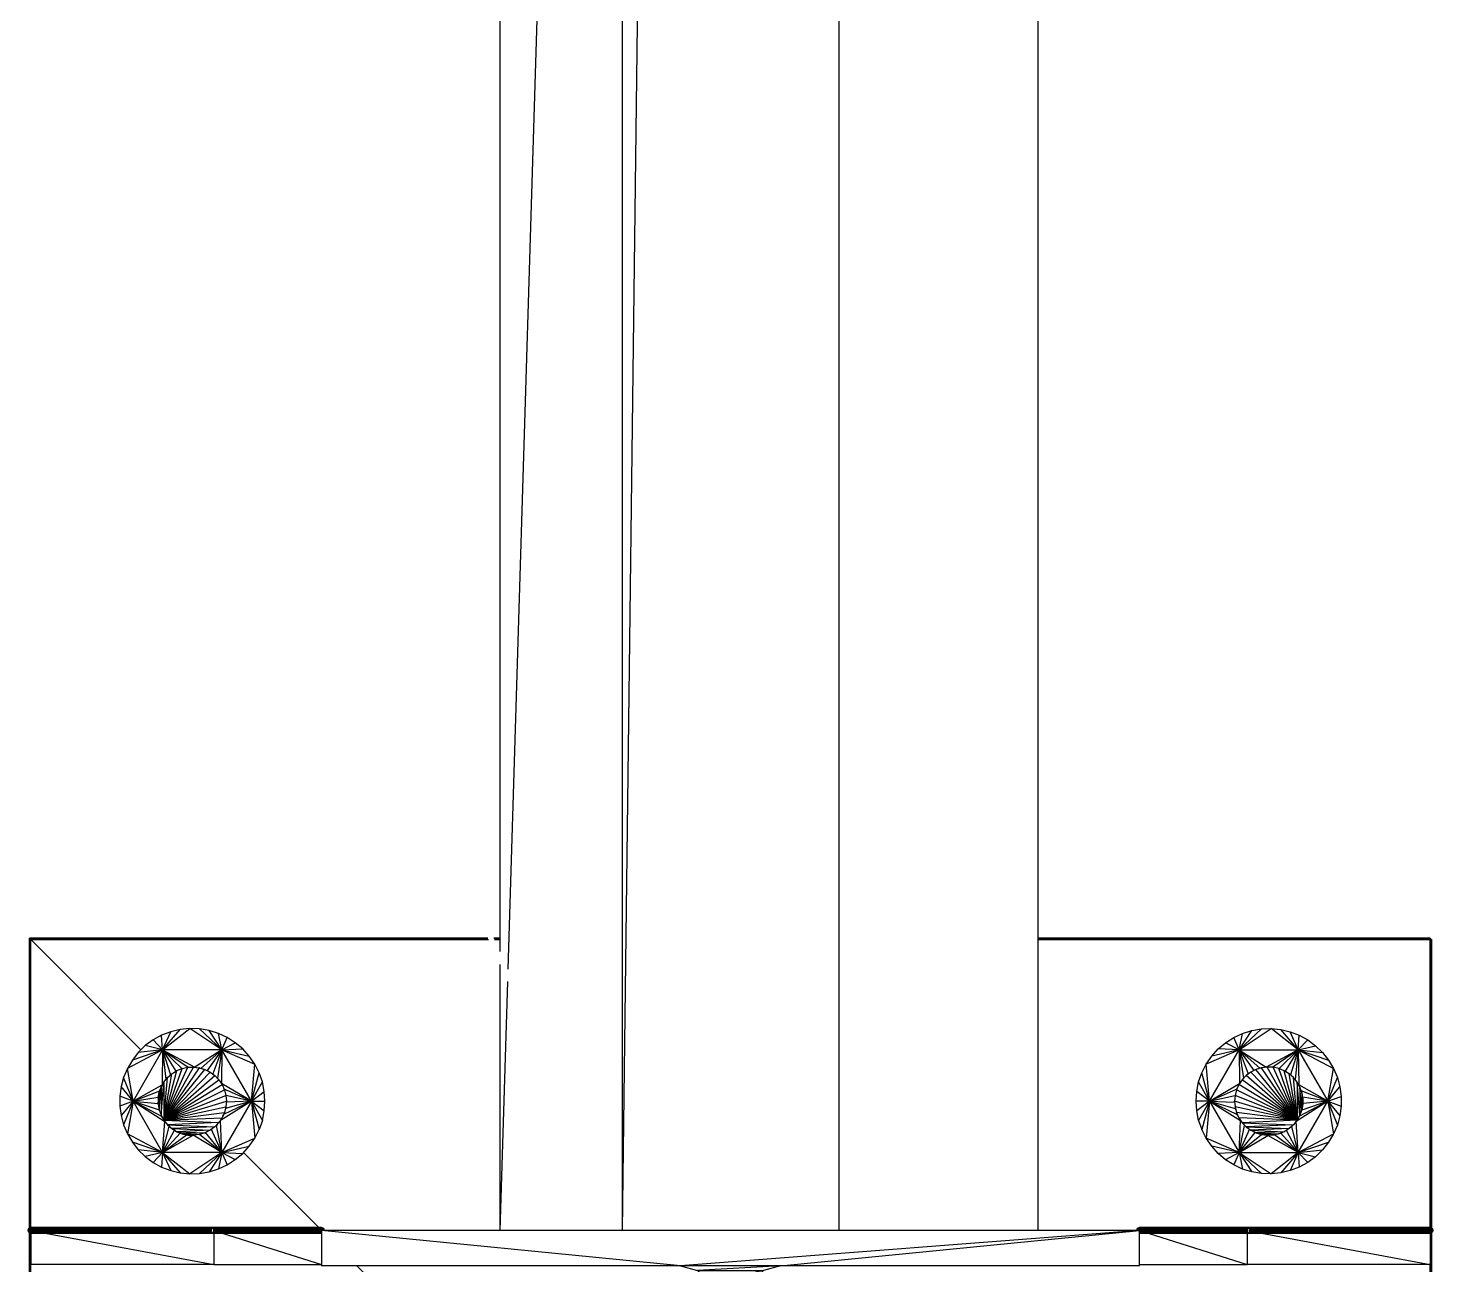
# Model space of a CAD drawing. Header units: millimetres. Extents: x -107267 to 109426, y -98906 to 83910.
# Drawn here: x 55227.5 to 55488.5, y -7515.2 to -7285.4 of the extents above; entities that cross this region are included whole.
import ezdxf

# ---------------------------------------------------------------- set-up
doc = ezdxf.new("R2010")
doc.units = ezdxf.units.MM
doc.layers.add('Top (Plan) View-000-CHÃO', color=254, linetype='Continuous')

# ---------------------------------------------------------------- blocks, each defined once
blk = doc.blocks.new('*U47')
at = {"layer": 'Top (Plan) View-000-CHÃO', "color": 0, "linetype": 'ByBlock', "lineweight": -2}
for p, q in [((154343.33, 156941.2), (154343.33, 153693.2)), ((154383.54, 156941.2), (154343.33, 153693.2)), ((154383.54, 156941.2), (154383.54, 153693.2)), ((154383.54, 153693.2), (154343.33, 153693.2))]:
    blk.add_line(p, q, dxfattribs=at)
blk = doc.blocks.new('*U84')
at = {"layer": 'Top (Plan) View-000-CHÃO', "color": 0, "linetype": 'ByBlock', "lineweight": -2}
for p, q in [((154257.75, 153729.44), (154256.17, 153728.58)), ((154259.44, 153730.09), (154257.75, 153729.44)), ((154257.94, 153726.72), (154257.75, 153729.44)), ((154257.94, 153726.72), (154262.98, 153730.69)), ((154257.94, 153726.72), (154261.19, 153730.51)), ((154257.94, 153726.72), (154259.44, 153730.09)), ((154261.19, 153730.51), (154259.44, 153730.09)), ((154262.98, 153730.69), (154261.19, 153730.51)), ((154264.79, 153730.63), (154262.98, 153730.69)), ((154268.93, 153726.72), (154262.98, 153730.69)), ((154266.56, 153730.33), (154264.79, 153730.63)), ((154268.93, 153726.72), (154264.79, 153730.63)), ((154268.29, 153729.79), (154266.56, 153730.33)), ((154268.93, 153726.72), (154266.56, 153730.33)), ((154269.92, 153729.04), (154268.29, 153729.79)), ((154268.93, 153726.72), (154268.29, 153729.79)), ((154268.93, 153726.72), (154269.92, 153729.04)), ((154271.44, 153728.06), (154269.92, 153729.04)), ((154257.94, 153726.72), (154251.39, 153723.29)), ((154257.94, 153726.72), (154252.31, 153724.84)), ((154257.94, 153726.72), (154252.44, 153717.2)), ((154254.72, 153727.51), (154253.42, 153726.25)), ((154257.94, 153726.72), (154253.42, 153726.25)), ((154256.17, 153728.58), (154254.72, 153727.51)), ((154257.94, 153726.72), (154254.72, 153727.51)), ((154257.94, 153726.72), (154256.17, 153728.58)), ((154257.94, 153726.72), (154257.86, 153720.24)), ((154268.93, 153726.72), (154257.94, 153726.72)), ((154257.94, 153726.72), (154263.89, 153723.53)), ((154257.94, 153726.72), (154262.69, 153723.5)), ((154257.94, 153726.72), (154261.51, 153723.25)), ((154257.94, 153726.72), (154260.4, 153722.77)), ((154257.94, 153726.72), (154259.4, 153722.1)), ((154257.94, 153726.72), (154258.54, 153721.24)), ((154268.93, 153726.72), (154263.89, 153723.53)), ((154268.93, 153726.72), (154265.08, 153723.33)), ((154268.93, 153726.72), (154266.21, 153722.91)), ((154268.93, 153726.72), (154267.24, 153722.28)), ((154268.93, 153726.72), (154268.14, 153721.47)), ((154268.93, 153726.72), (154268.86, 153720.5)), ((154268.93, 153726.72), (154271.44, 153728.06)), ((154268.93, 153726.72), (154272.82, 153726.9)), ((154274.43, 153717.2), (154268.93, 153726.72)), ((154268.93, 153726.72), (154274.03, 153725.56)), ((154268.93, 153726.72), (154275.05, 153724.08)), ((154272.82, 153726.9), (154271.44, 153728.06)), ((154274.03, 153725.56), (154272.82, 153726.9)), ((154252.31, 153724.84), (154251.39, 153723.29)), ((154253.42, 153726.25), (154252.31, 153724.84)), ((154275.05, 153724.08), (154274.03, 153725.56)), ((154274.43, 153717.2), (154275.05, 153724.08)), ((154275.86, 153722.47), (154275.05, 153724.08)), ((154250.68, 153721.62), (154250.21, 153719.89)), ((154251.39, 153723.29), (154250.68, 153721.62)), ((154252.44, 153717.2), (154250.68, 153721.62)), ((154252.44, 153717.2), (154251.39, 153723.29)), ((154258.4, 153721.03), (154258.54, 153721.24)), ((154258.54, 153721.24), (154258.68, 153721.38)), ((154259.19, 153721.89), (154259.4, 153722.1)), ((154259.4, 153722.1), (154259.52, 153722.18)), ((154260.14, 153722.6), (154260.4, 153722.77)), ((154260.4, 153722.77), (154260.48, 153722.81)), ((154261.31, 153723.16), (154261.51, 153723.25)), ((154261.51, 153723.25), (154261.53, 153723.25)), ((154262.67, 153723.5), (154262.69, 153723.5)), ((154262.69, 153723.5), (154262.86, 153723.51)), ((154263.81, 153723.53), (154263.89, 153723.53)), ((154263.89, 153723.53), (154264.19, 153723.48)), ((154264.95, 153723.35), (154265.08, 153723.33)), ((154265.08, 153723.33), (154265.36, 153723.23)), ((154266.03, 153722.97), (154266.21, 153722.91)), ((154266.21, 153722.91), (154266.44, 153722.77)), ((154267.04, 153722.4), (154267.24, 153722.28)), ((154267.24, 153722.28), (154267.4, 153722.13)), ((154267.93, 153721.66), (154268.14, 153721.47)), ((154268.14, 153721.47), (154268.23, 153721.34)), ((154274.43, 153717.2), (154275.86, 153722.47)), ((154276.46, 153720.76), (154275.86, 153722.47)), ((154250.21, 153719.89), (154249.97, 153718.1)), ((154252.44, 153717.2), (154250.21, 153719.89)), ((154252.44, 153717.2), (154257.86, 153720.24)), ((154252.44, 153717.2), (154257.39, 153719.13)), ((154257.36, 153718.99), (154257.39, 153719.13)), ((154257.39, 153719.13), (154257.5, 153719.4)), ((154257.78, 153720.05), (154257.86, 153720.24)), ((154257.86, 153720.24), (154258, 153720.45)), ((154268.68, 153720.74), (154268.86, 153720.5)), ((154268.86, 153720.5), (154268.9, 153720.41)), ((154274.43, 153717.2), (154268.86, 153720.5)), ((154269.27, 153719.64), (154269.39, 153719.41)), ((154269.39, 153719.41), (154269.4, 153719.37)), ((154274.43, 153717.2), (154269.39, 153719.41)), ((154274.43, 153717.2), (154276.46, 153720.76)), ((154274.43, 153717.2), (154276.81, 153719)), ((154276.81, 153719), (154276.46, 153720.76)), ((154276.94, 153717.2), (154276.81, 153719)), ((154249.97, 153718.1), (154249.97, 153716.29)), ((154252.44, 153717.2), (154249.97, 153718.1)), ((154252.44, 153717.2), (154249.97, 153716.29)), ((154249.97, 153716.29), (154250.21, 153714.51)), ((154252.44, 153717.2), (154250.21, 153714.51)), ((154252.44, 153717.2), (154250.68, 153712.77)), ((154252.44, 153717.2), (154251.39, 153711.11)), ((154252.44, 153717.2), (154257.13, 153717.95)), ((154252.44, 153717.2), (154257.1, 153716.75)), ((154252.44, 153717.2), (154257.3, 153715.56)), ((154252.44, 153717.2), (154257.72, 153714.43)), ((154252.44, 153717.2), (154258.35, 153713.39)), ((154257.94, 153707.67), (154252.44, 153717.2)), ((154257.1, 153716.75), (154257.11, 153716.98)), ((154257.11, 153716.71), (154257.1, 153716.75)), ((154257.13, 153717.95), (154257.2, 153718.25)), ((154257.13, 153717.86), (154257.13, 153717.95)), ((154274.43, 153717.2), (154268.69, 153713.63)), ((154274.43, 153717.2), (154268.93, 153707.67)), ((154274.43, 153717.2), (154269.27, 153714.69)), ((154274.43, 153717.2), (154269.64, 153715.84)), ((154269.65, 153715.97), (154269.64, 153715.84)), ((154269.7, 153718.25), (154269.7, 153718.25)), ((154269.7, 153718.25), (154269.7, 153718.19)), ((154274.43, 153717.2), (154269.7, 153718.25)), ((154269.78, 153717.04), (154269.75, 153716.75)), ((154274.43, 153717.2), (154269.78, 153717.04)), ((154269.78, 153717.11), (154269.78, 153717.04)), ((154274.43, 153717.2), (154276.46, 153713.63)), ((154274.43, 153717.2), (154275.86, 153711.93)), ((154274.43, 153717.2), (154275.05, 153710.32)), ((154274.43, 153717.2), (154276.94, 153717.2)), ((154274.43, 153717.2), (154276.81, 153715.4)), ((154276.81, 153715.4), (154276.94, 153717.2)), ((154250.21, 153714.51), (154250.68, 153712.77)), ((154257.3, 153715.56), (154257.3, 153715.57)), ((154257.35, 153715.44), (154257.3, 153715.56)), ((154257.72, 153714.43), (154257.7, 153714.49)), ((154257.88, 153714.17), (154257.72, 153714.43)), ((154257.94, 153707.67), (154258.35, 153713.39)), ((154258.35, 153713.39), (154258.28, 153713.51)), ((154258.55, 153713.17), (154258.35, 153713.39)), ((154268.69, 153713.63), (154268.55, 153713.46)), ((154268.69, 153713.63), (154268.8, 153713.84)), ((154268.93, 153707.67), (154268.69, 153713.63)), ((154269.14, 153714.46), (154269.27, 153714.69)), ((154269.33, 153714.86), (154269.27, 153714.69)), ((154269.64, 153715.84), (154269.55, 153715.56)), ((154276.46, 153713.63), (154275.86, 153711.93)), ((154276.46, 153713.63), (154276.81, 153715.4)), ((154250.68, 153712.77), (154251.39, 153711.11)), ((154251.39, 153711.11), (154252.31, 153709.56)), ((154257.94, 153707.67), (154251.39, 153711.11)), ((154257.94, 153707.67), (154259.16, 153712.5)), ((154257.94, 153707.67), (154260.13, 153711.78)), ((154257.94, 153707.67), (154261.21, 153711.25)), ((154257.94, 153707.67), (154262.38, 153710.94)), ((154257.94, 153707.67), (154263.58, 153710.85)), ((154259.16, 153712.5), (154259.04, 153712.64)), ((154259.37, 153712.34), (154259.16, 153712.5)), ((154260.13, 153711.78), (154259.94, 153711.92)), ((154260.32, 153711.68), (154260.13, 153711.78)), ((154261.21, 153711.25), (154260.96, 153711.37)), ((154261.37, 153711.21), (154261.21, 153711.25)), ((154262.38, 153710.94), (154262.09, 153711.01)), ((154262.49, 153710.93), (154262.38, 153710.94)), ((154263.58, 153710.85), (154263.31, 153710.87)), ((154263.63, 153710.85), (154263.58, 153710.85)), ((154268.93, 153707.67), (154263.58, 153710.85)), ((154264.78, 153710.99), (154264.78, 153710.99)), ((154264.79, 153710.99), (154264.78, 153710.99)), ((154268.93, 153707.67), (154264.78, 153710.99)), ((154265.93, 153711.36), (154265.88, 153711.34)), ((154266.18, 153711.49), (154265.93, 153711.36)), ((154268.93, 153707.67), (154265.93, 153711.36)), ((154266.99, 153711.94), (154266.89, 153711.88)), ((154267.22, 153712.13), (154266.99, 153711.94)), ((154268.93, 153707.67), (154266.99, 153711.94)), ((154267.92, 153712.7), (154267.79, 153712.59)), ((154268.1, 153712.92), (154267.92, 153712.7)), ((154268.93, 153707.67), (154267.92, 153712.7)), ((154275.05, 153710.32), (154275.86, 153711.93)), ((154252.31, 153709.56), (154253.42, 153708.14)), ((154257.94, 153707.67), (154252.31, 153709.56)), ((154253.42, 153708.14), (154254.72, 153706.89)), ((154257.94, 153707.67), (154253.42, 153708.14)), ((154268.93, 153707.67), (154275.05, 153710.32)), ((154268.93, 153707.67), (154274.03, 153708.83)), ((154272.82, 153707.49), (154274.03, 153708.83)), ((154274.03, 153708.83), (154275.05, 153710.32)), ((154257.94, 153707.67), (154254.72, 153706.89)), ((154254.72, 153706.89), (154256.17, 153705.82)), ((154257.94, 153707.67), (154256.17, 153705.82)), ((154256.17, 153705.82), (154257.75, 153704.95)), ((154257.94, 153707.67), (154257.75, 153704.95)), ((154268.93, 153707.67), (154257.94, 153707.67)), ((154257.94, 153707.67), (154262.98, 153703.7)), ((154257.94, 153707.67), (154261.19, 153703.88)), ((154257.94, 153707.67), (154259.44, 153704.3)), ((154268.93, 153707.67), (154262.98, 153703.7)), ((154268.93, 153707.67), (154264.79, 153703.76)), ((154268.93, 153707.67), (154266.56, 153704.06)), ((154268.93, 153707.67), (154268.29, 153704.6)), ((154268.93, 153707.67), (154272.82, 153707.49)), ((154268.93, 153707.67), (154271.44, 153706.33)), ((154268.93, 153707.67), (154269.92, 153705.36)), ((154269.92, 153705.36), (154271.44, 153706.33)), ((154271.44, 153706.33), (154272.82, 153707.49)), ((154257.75, 153704.95), (154259.44, 153704.3)), ((154259.44, 153704.3), (154261.19, 153703.88)), ((154261.19, 153703.88), (154262.98, 153703.7)), ((154262.98, 153703.7), (154264.79, 153703.76)), ((154264.79, 153703.76), (154266.56, 153704.06)), ((154266.56, 153704.06), (154268.29, 153704.6)), ((154268.29, 153704.6), (154269.92, 153705.36))]:
    blk.add_line(p, q, dxfattribs=at)
blk = doc.blocks.new('*U85')
at = {"layer": 'Top (Plan) View-000-CHÃO', "color": 0, "linetype": 'ByBlock', "lineweight": -2}
for p, q in [((154258.17, 153713.64), (154263.7, 153723.54)), ((154258.17, 153713.64), (154262.63, 153723.5)), ((154258.17, 153713.64), (154264.77, 153723.4)), ((154258.17, 153713.64), (154261.58, 153723.27)), ((154258.17, 153713.64), (154265.8, 153723.09)), ((154258.17, 153713.64), (154260.58, 153722.87)), ((154258.17, 153713.64), (154266.76, 153722.6)), ((154258.17, 153713.64), (154259.66, 153722.3)), ((154258.17, 153713.64), (154267.63, 153721.96)), ((154258.17, 153720.75), (154258.85, 153721.59)), ((154258.17, 153713.64), (154258.85, 153721.59)), ((154258.17, 153713.64), (154268.38, 153721.19)), ((154258.85, 153721.59), (154258.83, 153721.57)), ((154258.85, 153721.59), (154259.66, 153722.3)), ((154258.85, 153721.59), (154258.87, 153721.61)), ((154259.66, 153722.3), (154259.64, 153722.28)), ((154259.66, 153722.3), (154260.58, 153722.87)), ((154259.66, 153722.3), (154259.68, 153722.32)), ((154260.58, 153722.87), (154260.55, 153722.85)), ((154260.58, 153722.87), (154261.58, 153723.27)), ((154260.58, 153722.87), (154260.6, 153722.88)), ((154261.53, 153723.25), (154261.52, 153723.25)), ((154261.58, 153723.27), (154261.55, 153723.26)), ((154261.58, 153723.27), (154262.63, 153723.5)), ((154261.58, 153723.27), (154261.6, 153723.28)), ((154262.63, 153723.5), (154262.6, 153723.49)), ((154262.63, 153723.5), (154263.7, 153723.54)), ((154262.63, 153723.5), (154262.66, 153723.5)), ((154262.67, 153723.5), (154262.69, 153723.5)), ((154263.7, 153723.54), (154263.68, 153723.54)), ((154263.7, 153723.54), (154263.73, 153723.54)), ((154263.7, 153723.54), (154264.77, 153723.4)), ((154264.77, 153723.4), (154264.75, 153723.41)), ((154264.77, 153723.4), (154264.8, 153723.4)), ((154264.77, 153723.4), (154265.8, 153723.09)), ((154265.8, 153723.09), (154265.78, 153723.1)), ((154265.8, 153723.09), (154265.83, 153723.08)), ((154265.8, 153723.09), (154266.76, 153722.6)), ((154266.76, 153722.6), (154266.74, 153722.62)), ((154266.79, 153722.59), (154266.76, 153722.6)), ((154266.76, 153722.6), (154267.63, 153721.96)), ((154267.61, 153721.98), (154267.63, 153721.96)), ((154267.65, 153721.94), (154267.63, 153721.96)), ((154267.63, 153721.96), (154268.38, 153721.19)), ((154268.36, 153721.21), (154268.38, 153721.19)), ((154268.39, 153721.16), (154268.38, 153721.19)), ((154268.38, 153721.19), (154268.98, 153720.29)), ((154257.11, 153717.74), (154257.29, 153718.8)), ((154257.29, 153718.8), (154257.11, 153716.66)), ((154257.29, 153718.8), (154257.28, 153718.77)), ((154257.29, 153718.8), (154257.65, 153719.81)), ((154257.29, 153715.6), (154257.65, 153719.81)), ((154257.29, 153718.8), (154257.3, 153718.82)), ((154257.29, 153718.8), (154257.29, 153715.6)), ((154257.65, 153719.81), (154257.64, 153719.79)), ((154257.65, 153719.81), (154258.17, 153720.75)), ((154257.65, 153714.58), (154258.17, 153720.75)), ((154257.65, 153719.81), (154257.66, 153719.84)), ((154257.65, 153719.81), (154257.65, 153714.58)), ((154258.17, 153720.75), (154258.16, 153720.73)), ((154258.17, 153720.75), (154258.19, 153720.78)), ((154258.17, 153720.75), (154258.17, 153713.64)), ((154258.17, 153713.64), (154268.98, 153720.29)), ((154258.17, 153713.64), (154269.42, 153719.31)), ((154268.96, 153720.32), (154268.98, 153720.29)), ((154268.99, 153720.27), (154268.98, 153720.29)), ((154268.98, 153720.29), (154269.42, 153719.31)), ((154269.41, 153719.34), (154269.42, 153719.31)), ((154269.43, 153719.28), (154269.42, 153719.31)), ((154269.42, 153719.31), (154269.69, 153718.27)), ((154257.11, 153717.74), (154257.11, 153717.76)), ((154257.11, 153717.74), (154257.11, 153716.66)), ((154257.11, 153717.74), (154257.11, 153717.71)), ((154257.11, 153716.66), (154257.11, 153716.69)), ((154257.11, 153716.66), (154257.29, 153715.6)), ((154257.11, 153716.66), (154257.11, 153716.63)), ((154258.17, 153713.64), (154269.69, 153718.27)), ((154258.17, 153713.64), (154269.79, 153717.2)), ((154258.17, 153713.64), (154269.69, 153716.12)), ((154269.69, 153716.12), (154269.42, 153715.08)), ((154269.69, 153718.3), (154269.69, 153718.27)), ((154269.7, 153718.23), (154269.69, 153718.27)), ((154269.69, 153718.27), (154269.79, 153717.2)), ((154269.79, 153717.2), (154269.69, 153716.12)), ((154269.7, 153716.15), (154269.69, 153716.12)), ((154269.69, 153716.1), (154269.69, 153716.12)), ((154269.78, 153717.23), (154269.79, 153717.2)), ((154269.78, 153717.17), (154269.79, 153717.2)), ((154257.29, 153715.6), (154257.28, 153715.62)), ((154257.29, 153715.6), (154257.65, 153714.58)), ((154257.29, 153715.6), (154257.3, 153715.57)), ((154257.3, 153715.57), (154257.31, 153715.54)), ((154257.65, 153714.58), (154257.64, 153714.61)), ((154257.65, 153714.58), (154258.17, 153713.64)), ((154257.65, 153714.58), (154257.66, 153714.56)), ((154258.17, 153713.64), (154258.16, 153713.66)), ((154258.17, 153713.64), (154269.42, 153715.08)), ((154258.17, 153713.64), (154268.98, 153714.1)), ((154258.17, 153713.64), (154258.85, 153712.8)), ((154258.17, 153713.64), (154258.19, 153713.62)), ((154258.17, 153713.64), (154268.38, 153713.21)), ((154268.98, 153714.1), (154268.38, 153713.21)), ((154268.96, 153714.08), (154268.98, 153714.1)), ((154269.42, 153715.08), (154268.98, 153714.1)), ((154268.99, 153714.13), (154268.98, 153714.1)), ((154269.41, 153715.05), (154269.42, 153715.08)), ((154269.43, 153715.11), (154269.42, 153715.08)), ((154258.85, 153712.8), (154258.83, 153712.82)), ((154268.38, 153713.21), (154258.85, 153712.8)), ((154258.85, 153712.8), (154259.66, 153712.09)), ((154258.85, 153712.8), (154258.87, 153712.78)), ((154258.85, 153712.8), (154267.63, 153712.43)), ((154259.66, 153712.09), (154259.64, 153712.11)), ((154267.63, 153712.43), (154259.66, 153712.09)), ((154259.66, 153712.09), (154260.58, 153711.53)), ((154259.66, 153712.09), (154259.68, 153712.08)), ((154259.66, 153712.09), (154266.76, 153711.79)), ((154260.58, 153711.53), (154260.55, 153711.54)), ((154266.76, 153711.79), (154260.58, 153711.53)), ((154260.58, 153711.53), (154261.58, 153711.12)), ((154260.58, 153711.53), (154260.6, 153711.51)), ((154260.58, 153711.53), (154265.8, 153711.3)), ((154261.58, 153711.12), (154261.55, 153711.13)), ((154265.8, 153711.3), (154261.58, 153711.12)), ((154261.58, 153711.12), (154262.63, 153710.9)), ((154261.58, 153711.12), (154261.6, 153711.12)), ((154261.58, 153711.12), (154264.77, 153710.99)), ((154262.63, 153710.9), (154262.6, 153710.9)), ((154264.77, 153710.99), (154262.63, 153710.9)), ((154262.63, 153710.9), (154263.7, 153710.85)), ((154262.63, 153710.9), (154262.66, 153710.9)), ((154263.7, 153710.85), (154263.68, 153710.85)), ((154264.77, 153710.99), (154263.7, 153710.85)), ((154263.7, 153710.85), (154263.73, 153710.85)), ((154264.77, 153710.99), (154264.75, 153710.98)), ((154265.8, 153711.3), (154264.77, 153710.99)), ((154264.77, 153710.99), (154264.8, 153711)), ((154265.8, 153711.3), (154265.78, 153711.29)), ((154266.76, 153711.79), (154265.8, 153711.3)), ((154265.8, 153711.3), (154265.83, 153711.32)), ((154266.76, 153711.79), (154266.74, 153711.78)), ((154267.63, 153712.43), (154266.76, 153711.79)), ((154266.76, 153711.79), (154266.79, 153711.81)), ((154267.63, 153712.43), (154267.61, 153712.41)), ((154268.38, 153713.21), (154267.63, 153712.43)), ((154267.63, 153712.43), (154267.65, 153712.45)), ((154268.38, 153713.21), (154268.36, 153713.19)), ((154268.39, 153713.23), (154268.38, 153713.21))]:
    blk.add_line(p, q, dxfattribs=at)
blk = doc.blocks.new('*U90')
at = {"layer": 'Top (Plan) View-000-CHÃO', "color": 0, "linetype": 'ByBlock', "lineweight": -2}
for p, q in [((154455.43, 153728.06), (154456.95, 153729.03)), ((154456.95, 153729.03), (154458.58, 153729.79)), ((154457.94, 153726.72), (154456.95, 153729.03)), ((154457.94, 153726.72), (154463.89, 153730.68)), ((154457.94, 153726.72), (154462.08, 153730.62)), ((154457.94, 153726.72), (154460.31, 153730.32)), ((154457.94, 153726.72), (154458.58, 153729.79)), ((154458.58, 153729.79), (154460.31, 153730.32)), ((154460.31, 153730.32), (154462.08, 153730.62)), ((154462.08, 153730.62), (154463.89, 153730.68)), ((154463.89, 153730.68), (154465.68, 153730.5)), ((154468.93, 153726.72), (154463.89, 153730.68)), ((154465.68, 153730.5), (154467.44, 153730.09)), ((154468.93, 153726.72), (154465.68, 153730.5)), ((154467.44, 153730.09), (154469.12, 153729.44)), ((154468.93, 153726.72), (154467.44, 153730.09)), ((154468.93, 153726.72), (154469.12, 153729.44)), ((154469.12, 153729.44), (154470.7, 153728.57)), ((154457.94, 153726.72), (154451.82, 153724.07)), ((154452.44, 153717.19), (154457.94, 153726.72)), ((154452.84, 153725.56), (154454.05, 153726.9)), ((154457.94, 153726.72), (154452.84, 153725.56)), ((154454.05, 153726.9), (154455.43, 153728.06)), ((154457.94, 153726.72), (154454.05, 153726.9)), ((154457.94, 153726.72), (154455.43, 153728.06)), ((154457.94, 153726.72), (154458.01, 153720.49)), ((154457.94, 153726.72), (154458.73, 153721.46)), ((154457.94, 153726.72), (154459.63, 153722.27)), ((154457.94, 153726.72), (154460.66, 153722.9)), ((154457.94, 153726.72), (154461.79, 153723.32)), ((154457.94, 153726.72), (154462.98, 153723.52)), ((154457.94, 153726.72), (154468.93, 153726.72)), ((154457.94, 153726.72), (154457.94, 153726.72)), ((154458.35, 153726.72), (154458.35, 153726.72)), ((154459.51, 153726.72), (154459.51, 153726.72)), ((154460.11, 153726.72), (154460.11, 153726.72)), ((154461.07, 153726.72), (154461.07, 153726.72)), ((154462.58, 153726.72), (154462.58, 153726.72)), ((154468.93, 153726.72), (154462.98, 153723.52)), ((154463.38, 153726.72), (154463.38, 153726.72)), ((154468.93, 153726.72), (154464.19, 153723.5)), ((154464.87, 153726.72), (154464.87, 153726.72)), ((154468.93, 153726.72), (154465.37, 153723.24)), ((154466.42, 153726.72), (154466.42, 153726.72)), ((154468.93, 153726.72), (154466.48, 153722.77)), ((154467.47, 153726.72), (154467.47, 153726.72)), ((154468.93, 153726.72), (154467.48, 153722.09)), ((154468.04, 153726.72), (154468.04, 153726.72)), ((154468.93, 153726.72), (154468.33, 153721.24)), ((154468.93, 153726.72), (154470.7, 153728.57)), ((154468.93, 153726.72), (154472.15, 153727.5)), ((154468.93, 153726.72), (154469.01, 153720.24)), ((154468.93, 153726.72), (154474.43, 153717.19)), ((154468.93, 153726.72), (154475.48, 153723.28)), ((154468.93, 153726.72), (154474.57, 153724.83)), ((154468.93, 153726.72), (154473.45, 153726.25)), ((154470.7, 153728.57), (154472.15, 153727.5)), ((154472.15, 153727.5), (154473.45, 153726.25)), ((154451.01, 153722.46), (154451.82, 153724.07)), ((154451.82, 153724.07), (154452.84, 153725.56)), ((154452.44, 153717.19), (154451.82, 153724.07)), ((154473.45, 153726.25), (154474.57, 153724.83)), ((154474.57, 153724.83), (154475.48, 153723.28)), ((154450.42, 153720.76), (154451.01, 153722.46)), ((154452.44, 153717.19), (154451.01, 153722.46)), ((154458.73, 153721.46), (154458.64, 153721.33)), ((154458.94, 153721.65), (154458.73, 153721.46)), ((154459.63, 153722.27), (154459.47, 153722.13)), ((154459.83, 153722.4), (154459.63, 153722.27)), ((154460.66, 153722.9), (154460.44, 153722.77)), ((154460.84, 153722.97), (154460.66, 153722.9)), ((154461.79, 153723.32), (154461.51, 153723.22)), ((154461.92, 153723.35), (154461.79, 153723.32)), ((154462.98, 153723.52), (154462.68, 153723.47)), ((154463.06, 153723.52), (154462.98, 153723.52)), ((154464.19, 153723.5), (154464.01, 153723.5)), ((154464.2, 153723.49), (154464.19, 153723.5)), ((154465.37, 153723.24), (154465.34, 153723.25)), ((154465.56, 153723.16), (154465.37, 153723.24)), ((154466.48, 153722.77), (154466.4, 153722.8)), ((154466.73, 153722.6), (154466.48, 153722.77)), ((154467.48, 153722.09), (154467.36, 153722.17)), ((154467.68, 153721.88), (154467.48, 153722.09)), ((154468.33, 153721.24), (154468.19, 153721.38)), ((154468.47, 153721.03), (154468.33, 153721.24)), ((154474.43, 153717.19), (154475.48, 153723.28)), ((154474.43, 153717.19), (154476.19, 153721.62)), ((154475.48, 153723.28), (154476.19, 153721.62)), ((154476.19, 153721.62), (154476.66, 153719.88)), ((154449.94, 153717.19), (154450.06, 153718.99)), ((154450.06, 153718.99), (154450.42, 153720.76)), ((154452.44, 153717.19), (154450.06, 153718.99)), ((154452.44, 153717.19), (154450.42, 153720.76)), ((154452.44, 153717.19), (154458.01, 153720.49)), ((154452.44, 153717.19), (154457.48, 153719.41)), ((154457.48, 153719.41), (154457.47, 153719.37)), ((154457.6, 153719.64), (154457.48, 153719.41)), ((154458.01, 153720.49), (154457.97, 153720.4)), ((154458.19, 153720.74), (154458.01, 153720.49)), ((154469.01, 153720.24), (154468.87, 153720.44)), ((154469.09, 153720.05), (154469.01, 153720.24)), ((154474.43, 153717.19), (154469.01, 153720.24)), ((154469.48, 153719.13), (154469.37, 153719.39)), ((154469.52, 153718.98), (154469.48, 153719.13)), ((154474.43, 153717.19), (154469.48, 153719.13)), ((154474.43, 153717.19), (154476.66, 153719.88)), ((154476.66, 153719.88), (154476.91, 153718.09)), ((154450.06, 153715.39), (154449.94, 153717.19)), ((154452.44, 153717.19), (154449.94, 153717.19)), ((154452.44, 153717.19), (154450.06, 153715.39)), ((154452.44, 153717.19), (154450.42, 153713.62)), ((154452.44, 153717.19), (154451.01, 153711.92)), ((154452.44, 153717.19), (154451.82, 153710.31)), ((154452.44, 153717.19), (154457.17, 153718.24)), ((154452.44, 153717.19), (154457.6, 153714.69)), ((154452.44, 153717.19), (154458.18, 153713.63)), ((154452.44, 153717.19), (154457.23, 153715.84)), ((154452.44, 153717.19), (154457.09, 153717.04)), ((154452.44, 153717.19), (154457.94, 153707.67)), ((154452.44, 153717.19), (154452.44, 153717.19)), ((154457.09, 153717.1), (154457.09, 153717.04)), ((154457.09, 153717.04), (154457.12, 153716.75)), ((154457.17, 153718.25), (154457.17, 153718.24)), ((154457.17, 153718.24), (154457.17, 153718.19)), ((154457.22, 153715.96), (154457.23, 153715.84)), ((154474.43, 153717.19), (154468.52, 153713.39)), ((154468.93, 153707.67), (154474.43, 153717.19)), ((154474.43, 153717.19), (154469.15, 153714.42)), ((154474.43, 153717.19), (154469.57, 153715.55)), ((154469.74, 153717.95), (154469.68, 153718.25)), ((154469.74, 153717.85), (154469.74, 153717.95)), ((154474.43, 153717.19), (154469.74, 153717.95)), ((154469.77, 153716.74), (154469.76, 153716.98)), ((154469.76, 153716.71), (154469.77, 153716.74)), ((154474.43, 153717.19), (154469.77, 153716.74)), ((154474.43, 153717.19), (154476.91, 153718.09)), ((154474.43, 153717.19), (154475.48, 153711.1)), ((154474.43, 153717.19), (154476.19, 153712.76)), ((154474.43, 153717.19), (154476.66, 153714.5)), ((154474.43, 153717.19), (154476.91, 153716.29)), ((154476.91, 153716.29), (154476.66, 153714.5)), ((154476.91, 153718.09), (154476.91, 153716.29)), ((154450.42, 153713.62), (154450.06, 153715.39)), ((154450.42, 153713.62), (154451.01, 153711.92)), ((154457.23, 153715.84), (154457.32, 153715.55)), ((154457.54, 153714.86), (154457.6, 153714.69)), ((154457.73, 153714.45), (154457.6, 153714.69)), ((154457.94, 153707.67), (154458.18, 153713.63)), ((154458.18, 153713.63), (154458.07, 153713.83)), ((154458.18, 153713.63), (154458.32, 153713.46)), ((154468.32, 153713.17), (154468.52, 153713.39)), ((154468.52, 153713.39), (154468.59, 153713.5)), ((154468.93, 153707.67), (154468.52, 153713.39)), ((154468.99, 153714.17), (154469.15, 153714.42)), ((154469.15, 153714.42), (154469.17, 153714.49)), ((154469.53, 153715.43), (154469.57, 153715.55)), ((154469.57, 153715.55), (154469.57, 153715.56)), ((154476.66, 153714.5), (154476.19, 153712.76)), ((154451.82, 153710.31), (154451.01, 153711.92)), ((154457.94, 153707.67), (154458.95, 153712.7)), ((154457.94, 153707.67), (154459.88, 153711.93)), ((154457.94, 153707.67), (154460.94, 153711.35)), ((154457.94, 153707.67), (154462.09, 153710.99)), ((154457.94, 153707.67), (154463.29, 153710.84)), ((154458.77, 153712.91), (154458.95, 153712.7)), ((154458.95, 153712.7), (154459.08, 153712.59)), ((154458.95, 153712.7), (154458.95, 153712.7)), ((154459.65, 153712.12), (154459.88, 153711.93)), ((154459.88, 153711.93), (154459.98, 153711.87)), ((154459.88, 153711.93), (154459.98, 153711.88)), ((154459.97, 153711.88), (154459.88, 153711.93)), ((154460.69, 153711.49), (154460.94, 153711.35)), ((154460.72, 153711.47), (154460.94, 153711.35)), ((154460.94, 153711.35), (154460.73, 153711.47)), ((154460.94, 153711.35), (154460.99, 153711.34)), ((154460.94, 153711.35), (154460.99, 153711.34)), ((154460.99, 153711.34), (154460.94, 153711.35)), ((154460.94, 153711.35), (154460.94, 153711.35)), ((154462.08, 153710.99), (154462.09, 153710.99)), ((154462.08, 153710.99), (154462.09, 153710.99)), ((154462.09, 153710.99), (154462.08, 153710.99)), ((154462.09, 153710.99), (154462.09, 153710.99)), ((154462.09, 153710.99), (154462.09, 153710.99)), ((154462.09, 153710.99), (154462.09, 153710.99)), ((154462.09, 153710.99), (154462.09, 153710.99)), ((154463.24, 153710.85), (154463.29, 153710.84)), ((154463.25, 153710.85), (154463.29, 153710.84)), ((154463.29, 153710.84), (154463.25, 153710.85)), ((154463.29, 153710.84), (154463.56, 153710.86)), ((154463.29, 153710.84), (154463.55, 153710.86)), ((154463.51, 153710.86), (154463.29, 153710.84)), ((154463.29, 153710.84), (154463.29, 153710.84)), ((154468.93, 153707.67), (154463.29, 153710.84)), ((154464.38, 153710.92), (154464.49, 153710.93)), ((154464.39, 153710.92), (154464.49, 153710.93)), ((154464.49, 153710.93), (154464.39, 153710.92)), ((154464.49, 153710.93), (154464.79, 153711.01)), ((154464.49, 153710.93), (154464.78, 153711.01)), ((154464.76, 153711), (154464.49, 153710.93)), ((154464.49, 153710.93), (154464.49, 153710.93)), ((154468.93, 153707.67), (154464.49, 153710.93)), ((154465.5, 153711.2), (154465.66, 153711.24)), ((154465.51, 153711.2), (154465.66, 153711.24)), ((154465.66, 153711.24), (154465.51, 153711.2)), ((154465.66, 153711.24), (154465.91, 153711.37)), ((154465.9, 153711.36), (154465.66, 153711.24)), ((154465.89, 153711.36), (154465.66, 153711.24)), ((154465.66, 153711.24), (154465.66, 153711.24)), ((154468.93, 153707.67), (154465.66, 153711.24)), ((154466.74, 153711.77), (154466.55, 153711.68)), ((154466.55, 153711.68), (154466.74, 153711.77)), ((154466.74, 153711.77), (154466.56, 153711.68)), ((154466.74, 153711.77), (154466.93, 153711.91)), ((154468.93, 153707.67), (154466.74, 153711.77)), ((154467.5, 153712.34), (154467.71, 153712.49)), ((154467.71, 153712.49), (154467.83, 153712.63)), ((154468.93, 153707.67), (154467.71, 153712.49)), ((154468.93, 153707.67), (154475.48, 153711.1)), ((154475.48, 153711.1), (154474.57, 153709.55)), ((154476.19, 153712.76), (154475.48, 153711.1)), ((154452.84, 153708.82), (154451.82, 153710.31)), ((154457.94, 153707.67), (154451.82, 153710.31)), ((154454.05, 153707.49), (154452.84, 153708.82)), ((154457.94, 153707.67), (154452.84, 153708.82)), ((154468.93, 153707.67), (154474.57, 153709.55)), ((154468.93, 153707.67), (154473.45, 153708.14)), ((154473.45, 153708.14), (154472.15, 153706.88)), ((154474.57, 153709.55), (154473.45, 153708.14)), ((154457.94, 153707.67), (154454.05, 153707.49)), ((154455.43, 153706.32), (154454.05, 153707.49)), ((154457.94, 153707.67), (154455.43, 153706.32)), ((154456.95, 153705.35), (154455.43, 153706.32)), ((154457.94, 153707.67), (154456.95, 153705.35)), ((154457.94, 153707.67), (154468.93, 153707.67)), ((154457.94, 153707.67), (154458.58, 153704.59)), ((154457.94, 153707.67), (154460.31, 153704.06)), ((154457.94, 153707.67), (154462.08, 153703.76)), ((154457.94, 153707.67), (154463.89, 153703.7)), ((154468.93, 153707.67), (154463.89, 153703.7)), ((154468.93, 153707.67), (154465.68, 153703.88)), ((154468.93, 153707.67), (154467.44, 153704.3)), ((154468.93, 153707.67), (154469.12, 153704.95)), ((154468.93, 153707.67), (154470.7, 153705.81)), ((154468.93, 153707.67), (154472.15, 153706.88)), ((154470.7, 153705.81), (154469.12, 153704.95)), ((154472.15, 153706.88), (154470.7, 153705.81)), ((154458.58, 153704.59), (154456.95, 153705.35)), ((154460.31, 153704.06), (154458.58, 153704.59)), ((154462.08, 153703.76), (154460.31, 153704.06)), ((154463.89, 153703.7), (154462.08, 153703.76)), ((154465.68, 153703.88), (154463.89, 153703.7)), ((154467.44, 153704.3), (154465.68, 153703.88)), ((154469.12, 153704.95), (154467.44, 153704.3))]:
    blk.add_line(p, q, dxfattribs=at)
blk = doc.blocks.new('*U91')
at = {"layer": 'Top (Plan) View-000-CHÃO', "color": 0, "linetype": 'ByBlock', "lineweight": -2}
for p, q in [((154458.49, 153721.18), (154457.89, 153720.29)), ((154458.48, 153721.16), (154458.49, 153721.18)), ((154459.24, 153721.96), (154458.49, 153721.18)), ((154458.51, 153721.2), (154458.49, 153721.18)), ((154468.7, 153713.64), (154458.49, 153721.18)), ((154459.22, 153721.94), (154459.24, 153721.96)), ((154460.11, 153722.6), (154459.24, 153721.96)), ((154459.26, 153721.98), (154459.24, 153721.96)), ((154468.7, 153713.64), (154459.24, 153721.96)), ((154460.08, 153722.58), (154460.11, 153722.6)), ((154461.07, 153723.08), (154460.11, 153722.6)), ((154460.11, 153722.6), (154460.13, 153722.61)), ((154468.7, 153713.64), (154460.11, 153722.6)), ((154461.07, 153723.08), (154461.04, 153723.07)), ((154462.1, 153723.4), (154461.07, 153723.08)), ((154461.07, 153723.08), (154461.09, 153723.09)), ((154468.7, 153713.64), (154461.07, 153723.08)), ((154462.1, 153723.4), (154462.07, 153723.39)), ((154463.17, 153723.54), (154462.1, 153723.4)), ((154462.1, 153723.4), (154462.13, 153723.4)), ((154468.7, 153713.64), (154462.1, 153723.4)), ((154463.17, 153723.54), (154463.14, 153723.53)), ((154464.24, 153723.49), (154463.17, 153723.54)), ((154463.17, 153723.54), (154463.19, 153723.54)), ((154468.7, 153713.64), (154463.17, 153723.54)), ((154464.2, 153723.49), (154464.18, 153723.49)), ((154464.24, 153723.49), (154464.21, 153723.49)), ((154465.29, 153723.26), (154464.24, 153723.49)), ((154464.24, 153723.49), (154464.27, 153723.48)), ((154468.7, 153713.64), (154464.24, 153723.49)), ((154465.29, 153723.26), (154465.27, 153723.27)), ((154466.29, 153722.86), (154465.29, 153723.26)), ((154465.29, 153723.26), (154465.32, 153723.25)), ((154468.7, 153713.64), (154465.29, 153723.26)), ((154465.34, 153723.25), (154465.35, 153723.24)), ((154466.29, 153722.86), (154466.27, 153722.87)), ((154467.21, 153722.3), (154466.29, 153722.86)), ((154466.29, 153722.86), (154466.32, 153722.85)), ((154468.7, 153713.64), (154466.29, 153722.86)), ((154467.21, 153722.3), (154467.19, 153722.31)), ((154468.02, 153721.59), (154467.21, 153722.3)), ((154467.21, 153722.3), (154467.23, 153722.28)), ((154468.7, 153713.64), (154467.21, 153722.3)), ((154468.02, 153721.59), (154468, 153721.6)), ((154468.7, 153720.75), (154468.02, 153721.59)), ((154468.02, 153721.59), (154468.04, 153721.56)), ((154468.7, 153713.64), (154468.02, 153721.59)), ((154457.45, 153719.31), (154457.18, 153718.26)), ((154457.44, 153719.28), (154457.45, 153719.31)), ((154457.89, 153720.29), (154457.45, 153719.31)), ((154457.46, 153719.33), (154457.45, 153719.31)), ((154468.7, 153713.64), (154457.45, 153719.31)), ((154457.88, 153720.26), (154457.89, 153720.29)), ((154457.91, 153720.31), (154457.89, 153720.29)), ((154468.7, 153713.64), (154457.89, 153720.29)), ((154468.7, 153720.75), (154468.68, 153720.77)), ((154469.22, 153719.81), (154468.7, 153720.75)), ((154468.7, 153720.75), (154468.71, 153720.72)), ((154468.7, 153720.75), (154468.7, 153713.64)), ((154469.22, 153714.58), (154468.7, 153720.75)), ((154469.22, 153719.81), (154469.21, 153719.83)), ((154469.58, 153718.79), (154469.22, 153719.81)), ((154469.22, 153719.81), (154469.23, 153719.78)), ((154469.22, 153719.81), (154469.22, 153714.58)), ((154469.58, 153715.59), (154469.22, 153719.81)), ((154469.58, 153718.79), (154469.57, 153718.82)), ((154469.76, 153717.73), (154469.58, 153718.79)), ((154469.58, 153718.79), (154469.59, 153718.76)), ((154469.58, 153718.79), (154469.58, 153715.59)), ((154469.58, 153718.79), (154469.76, 153716.65)), ((154457.18, 153718.26), (154457.09, 153717.19)), ((154457.09, 153717.22), (154457.09, 153717.19)), ((154457.09, 153717.16), (154457.09, 153717.19)), ((154457.09, 153717.19), (154457.18, 153716.12)), ((154468.7, 153713.64), (154457.09, 153717.19)), ((154457.17, 153718.22), (154457.18, 153718.26)), ((154457.17, 153716.15), (154457.18, 153716.12)), ((154457.18, 153718.29), (154457.18, 153718.26)), ((154468.7, 153713.64), (154457.18, 153718.26)), ((154457.18, 153716.09), (154457.18, 153716.12)), ((154457.18, 153716.12), (154457.45, 153715.08)), ((154468.7, 153713.64), (154457.18, 153716.12)), ((154469.76, 153716.65), (154469.58, 153715.59)), ((154469.76, 153717.73), (154469.76, 153717.76)), ((154469.76, 153717.73), (154469.76, 153716.65)), ((154469.76, 153717.73), (154469.76, 153717.7)), ((154469.76, 153716.65), (154469.76, 153716.68)), ((154469.76, 153716.65), (154469.76, 153716.62)), ((154457.44, 153715.1), (154457.45, 153715.08)), ((154457.46, 153715.05), (154457.45, 153715.08)), ((154457.45, 153715.08), (154457.89, 153714.09)), ((154468.7, 153713.64), (154457.45, 153715.08)), ((154457.88, 153714.12), (154457.89, 153714.09)), ((154457.91, 153714.07), (154457.89, 153714.09)), ((154457.89, 153714.09), (154458.49, 153713.2)), ((154468.7, 153713.64), (154457.89, 153714.09)), ((154468.7, 153713.64), (154458.49, 153713.2)), ((154468.7, 153713.64), (154468.02, 153712.8)), ((154468.7, 153713.64), (154468.68, 153713.61)), ((154469.22, 153714.58), (154468.7, 153713.64)), ((154468.7, 153713.64), (154468.71, 153713.66)), ((154469.22, 153714.58), (154469.21, 153714.55)), ((154469.58, 153715.59), (154469.22, 153714.58)), ((154469.22, 153714.58), (154469.23, 153714.6)), ((154469.57, 153715.56), (154469.56, 153715.53)), ((154469.58, 153715.59), (154469.57, 153715.56)), ((154469.58, 153715.59), (154469.59, 153715.62)), ((154458.48, 153713.22), (154458.49, 153713.2)), ((154458.49, 153713.2), (154458.51, 153713.18)), ((154458.49, 153713.2), (154459.24, 153712.42)), ((154458.49, 153713.2), (154468.02, 153712.8)), ((154459.24, 153712.42), (154459.22, 153712.44)), ((154468.02, 153712.8), (154459.24, 153712.42)), ((154459.24, 153712.42), (154459.26, 153712.41)), ((154459.24, 153712.42), (154460.11, 153711.78)), ((154459.24, 153712.42), (154467.21, 153712.09)), ((154460.11, 153711.78), (154460.08, 153711.8)), ((154467.21, 153712.09), (154460.11, 153711.78)), ((154460.11, 153711.78), (154460.13, 153711.77)), ((154460.11, 153711.78), (154461.07, 153711.3)), ((154460.11, 153711.78), (154466.29, 153711.52)), ((154461.07, 153711.3), (154461.04, 153711.31)), ((154466.29, 153711.52), (154461.07, 153711.3)), ((154461.07, 153711.3), (154461.09, 153711.29)), ((154461.07, 153711.3), (154462.1, 153710.98)), ((154461.07, 153711.3), (154465.29, 153711.12)), ((154462.1, 153710.98), (154462.07, 153710.99)), ((154465.29, 153711.12), (154462.1, 153710.98)), ((154462.1, 153710.98), (154462.13, 153710.98)), ((154462.1, 153710.98), (154463.17, 153710.85)), ((154462.1, 153710.98), (154464.24, 153710.89)), ((154463.17, 153710.85), (154463.14, 153710.85)), ((154464.24, 153710.89), (154463.17, 153710.85)), ((154463.17, 153710.85), (154463.19, 153710.85)), ((154464.24, 153710.89), (154464.21, 153710.89)), ((154465.29, 153711.12), (154464.24, 153710.89)), ((154464.24, 153710.89), (154464.27, 153710.9)), ((154465.29, 153711.12), (154465.27, 153711.11)), ((154466.29, 153711.52), (154465.29, 153711.12)), ((154465.29, 153711.12), (154465.32, 153711.13)), ((154466.29, 153711.52), (154466.27, 153711.51)), ((154467.21, 153712.09), (154466.29, 153711.52)), ((154466.29, 153711.52), (154466.32, 153711.54)), ((154467.21, 153712.09), (154467.19, 153712.07)), ((154468.02, 153712.8), (154467.21, 153712.09)), ((154467.21, 153712.09), (154467.23, 153712.1)), ((154468.02, 153712.8), (154468, 153712.78)), ((154468.02, 153712.8), (154468.04, 153712.82))]:
    blk.add_line(p, q, dxfattribs=at)
blk = doc.blocks.new('*U94')
at = {"layer": 'Top (Plan) View-000-CHÃO', "color": 0, "linetype": 'ByBlock', "lineweight": -2}
for p, q in [((154233.18, 153747.45), (154233.19, 153747.45)), ((154233.19, 153747.45), (154233.18, 153747.45)), ((154233.19, 153747.45), (154318.38, 153747.45)), ((154318.38, 153747.45), (154233.19, 153747.45)), ((154233.19, 153747.45), (154233.44, 153747.2)), ((154233.19, 153693.63), (154233.19, 153747.45)), ((154233.19, 153747.45), (154233.19, 153693.63)), ((154233.44, 153747.2), (154233.19, 153747.45)), ((154319.47, 153747.45), (154320.56, 153747.45)), ((154320.56, 153747.45), (154319.47, 153747.45)), ((154420.56, 153747.45), (154493.44, 153747.45)), ((154493.44, 153747.45), (154420.56, 153747.45)), ((154493.44, 153747.45), (154493.44, 153747.45)), ((154493.44, 153747.2), (154493.44, 153747.45)), ((154493.44, 153747.45), (154493.44, 153747.45)), ((154493.44, 153747.45), (154493.44, 153747.2)), ((154493.69, 153747.2), (154493.44, 153747.2)), ((154493.44, 153747.2), (154493.69, 153747.2)), ((154493.69, 153747.2), (154493.69, 153747.2)), ((154493.69, 153747.2), (154493.69, 153693.63)), ((154493.69, 153693.63), (154493.69, 153747.2)), ((154493.69, 153747.2), (154493.69, 153747.2)), ((154233.19, 153667.2), (154233.19, 153692.76)), ((154233.19, 153692.76), (154233.19, 153667.2)), ((154493.69, 153692.76), (154493.69, 153548.24)), ((154493.69, 153548.24), (154493.69, 153692.76)), ((154233.19, 153548.24), (154233.19, 153567.2)), ((154233.19, 153567.2), (154233.19, 153548.24)), ((154233.19, 153486.95), (154233.19, 153547.37)), ((154233.19, 153547.37), (154233.19, 153486.95)), ((154493.69, 153547.37), (154493.69, 153486.95)), ((154493.69, 153486.95), (154493.69, 153547.37)), ((154233.18, 153486.94), (154233.19, 153486.95)), ((154233.19, 153486.95), (154233.18, 153486.94)), ((154233.19, 153486.95), (154233.44, 153487.2)), ((154233.44, 153487.2), (154233.19, 153486.95)), ((154317.15, 153486.95), (154233.19, 153486.95)), ((154233.19, 153486.95), (154317.15, 153486.95)), ((154320.56, 153486.95), (154318.31, 153486.95)), ((154318.31, 153486.95), (154320.56, 153486.95)), ((154493.69, 153486.95), (154420.56, 153486.95)), ((154420.56, 153486.95), (154493.69, 153486.95)), ((154493.69, 153486.95), (154493.44, 153487.2)), ((154493.44, 153487.2), (154493.69, 153486.95)), ((154493.69, 153486.94), (154493.69, 153486.95)), ((154493.69, 153486.95), (154493.69, 153486.94))]:
    blk.add_line(p, q, dxfattribs=at)
blk = doc.blocks.new('*U95')
at = {"layer": 'Top (Plan) View-000-CHÃO', "color": 0, "linetype": 'ByBlock', "lineweight": -2}
for p, q in [((154233.44, 153747.2), (154318.5, 153747.2)), ((154253.91, 153726.72), (154233.44, 153747.2)), ((154233.44, 153693.7), (154233.44, 153747.2)), ((154319.59, 153747.2), (154320.56, 153747.2)), ((154420.56, 153747.2), (154493.44, 153747.2)), ((154493.44, 153693.7), (154493.44, 153747.2)), ((154267.93, 153712.71), (154267.91, 153712.72)), ((154286.94, 153693.7), (154272.97, 153707.66)), ((154233.44, 153667.2), (154233.44, 153686.85)), ((154313.44, 153667.2), (154294.03, 153686.6)), ((154493.44, 153548.31), (154493.44, 153686.85)), ((154366.94, 153613.7), (154366.36, 153614.27)), ((154233.44, 153548.31), (154233.44, 153567.2)), ((154233.44, 153487.2), (154233.44, 153541.46)), ((154453.9, 153526.73), (154439.44, 153541.2)), ((154493.44, 153487.2), (154493.44, 153541.46)), ((154493.44, 153487.2), (154472.96, 153507.67)), ((154233.44, 153487.2), (154317.3, 153487.2)), ((154318.46, 153487.2), (154320.56, 153487.2)), ((154420.56, 153487.2), (154493.44, 153487.2))]:
    blk.add_line(p, q, dxfattribs=at)
blk = doc.blocks.new('*U136')
at = {"layer": 'Top (Plan) View-000-CHÃO', "color": 0, "linetype": 'ByBlock', "lineweight": -2}
for p, q in [((154420.56, 156941.2), (154420.56, 153693.2)), ((154320.56, 154738.17), (154320.56, 153745.03)), ((154343.33, 154432.62), (154322.05, 153741.7)), ((154320.56, 153742.6), (154320.56, 153693.2)), ((154321.98, 153739.44), (154320.56, 153693.2))]:
    blk.add_line(p, q, dxfattribs=at)
blk = doc.blocks.new('*U169')
at = {"layer": 'Top (Plan) View-000-CHÃO', "color": 0, "linetype": 'ByBlock', "lineweight": -2}
for p, q in [((154439, 153693.45), (154438.94, 153693.2)), ((154438.94, 153693.2), (154439, 153693.45)), ((154439.19, 153693.63), (154439, 153693.45)), ((154439, 153693.45), (154439.19, 153693.63)), ((154439, 153693.45), (154459.44, 153693.45)), ((154459.44, 153693.45), (154439, 153693.45)), ((154439.44, 153693.7), (154439.19, 153693.63)), ((154439.19, 153693.63), (154439.44, 153693.7)), ((154439.19, 153693.63), (154459.44, 153693.63)), ((154459.44, 153693.63), (154439.19, 153693.63)), ((154459.44, 153693.7), (154439.44, 153693.7)), ((154439.44, 153693.7), (154459.44, 153693.7)), ((154439.44, 153693.2), (154459.44, 153693.2)), ((154459.44, 153693.2), (154439.44, 153693.2)), ((154439.44, 153692.95), (154459.44, 153692.95)), ((154459.44, 153692.95), (154439.44, 153692.95)), ((154439.44, 153692.76), (154459.44, 153692.76)), ((154459.44, 153692.76), (154439.44, 153692.76)), ((154439.44, 153692.7), (154459.44, 153692.7)), ((154459.44, 153692.7), (154439.44, 153692.7)), ((154459.44, 153693.63), (154459.44, 153693.7)), ((154493.44, 153693.7), (154459.44, 153693.7)), ((154459.44, 153693.7), (154459.67, 153693.63)), ((154459.44, 153693.7), (154493.44, 153693.7)), ((154459.44, 153693.7), (154459.44, 153693.63)), ((154459.67, 153693.63), (154459.44, 153693.7)), ((154459.44, 153693.45), (154459.44, 153693.63)), ((154459.44, 153693.63), (154459.44, 153693.45)), ((154459.44, 153693.2), (154459.44, 153693.45)), ((154459.44, 153693.45), (154459.44, 153693.2)), ((154459.44, 153692.95), (154459.44, 153693.2)), ((154459.44, 153693.2), (154459.44, 153692.95)), ((154459.44, 153692.76), (154459.44, 153692.95)), ((154459.44, 153692.95), (154459.44, 153692.76)), ((154459.44, 153692.7), (154459.44, 153692.76)), ((154459.67, 153692.76), (154459.44, 153692.7)), ((154459.44, 153692.76), (154459.44, 153692.7)), ((154459.44, 153692.7), (154459.67, 153692.76)), ((154459.44, 153692.7), (154493.44, 153692.7)), ((154493.44, 153692.7), (154459.44, 153692.7)), ((154459.67, 153693.63), (154493.69, 153693.63)), ((154493.69, 153693.63), (154459.67, 153693.63)), ((154459.67, 153693.63), (154459.84, 153693.45)), ((154459.84, 153693.45), (154459.67, 153693.63)), ((154459.84, 153692.95), (154459.67, 153692.76)), ((154459.67, 153692.76), (154459.84, 153692.95)), ((154459.67, 153692.76), (154493.69, 153692.76)), ((154493.69, 153692.76), (154459.67, 153692.76)), ((154459.84, 153693.45), (154493.87, 153693.45)), ((154493.87, 153693.45), (154459.84, 153693.45)), ((154459.84, 153693.45), (154459.89, 153693.2)), ((154459.89, 153693.2), (154459.84, 153693.45)), ((154459.89, 153693.2), (154459.84, 153692.95)), ((154459.84, 153692.95), (154459.89, 153693.2)), ((154459.84, 153692.95), (154493.87, 153692.95)), ((154493.87, 153692.95), (154459.84, 153692.95)), ((154459.89, 153693.2), (154493.94, 153693.2)), ((154493.94, 153693.2), (154459.89, 153693.2)), ((154493.44, 153693.7), (154493.69, 153693.63)), ((154493.69, 153693.63), (154493.44, 153693.7)), ((154493.69, 153692.76), (154493.44, 153692.7)), ((154493.44, 153692.7), (154493.69, 153692.76)), ((154493.69, 153693.63), (154493.87, 153693.45)), ((154493.87, 153693.45), (154493.69, 153693.63)), ((154493.87, 153692.95), (154493.69, 153692.76)), ((154493.69, 153692.76), (154493.87, 153692.95)), ((154493.87, 153693.45), (154493.94, 153693.2)), ((154493.94, 153693.2), (154493.87, 153693.45)), ((154493.94, 153693.2), (154493.87, 153692.95)), ((154493.87, 153692.95), (154493.94, 153693.2))]:
    blk.add_line(p, q, dxfattribs=at)
blk = doc.blocks.new('*U170')
at = {"layer": 'Top (Plan) View-000-CHÃO', "color": 0, "linetype": 'ByBlock', "lineweight": -2}
for p, q in [((154441.01, 153692.7), (154459.44, 153686.85)), ((154459.44, 153692.7), (154459.44, 153686.85)), ((154462.12, 153692.7), (154493.44, 153686.85)), ((154493.44, 153692.7), (154493.44, 153686.85)), ((154439.44, 153686.85), (154459.44, 153686.85)), ((154493.44, 153686.85), (154459.44, 153686.85))]:
    blk.add_line(p, q, dxfattribs=at)
blk = doc.blocks.new('*U171')
at = {"layer": 'Top (Plan) View-000-CHÃO', "color": 0, "linetype": 'ByBlock', "lineweight": -2}
for p, q in [((154232.94, 153693.2), (154233, 153693.45)), ((154233, 153693.45), (154232.94, 153693.2)), ((154233, 153692.95), (154232.94, 153693.2)), ((154266.98, 153693.2), (154232.94, 153693.2)), ((154232.94, 153693.2), (154233, 153692.95)), ((154232.94, 153693.2), (154266.98, 153693.2)), ((154233, 153693.45), (154233.19, 153693.63)), ((154233.19, 153693.63), (154233, 153693.45)), ((154267.03, 153693.45), (154233, 153693.45)), ((154233, 153693.45), (154267.03, 153693.45)), ((154233.19, 153692.76), (154233, 153692.95)), ((154267.03, 153692.95), (154233, 153692.95)), ((154233, 153692.95), (154233.19, 153692.76)), ((154233, 153692.95), (154267.03, 153692.95)), ((154233.19, 153693.63), (154233.44, 153693.7)), ((154233.44, 153693.7), (154233.19, 153693.63)), ((154267.2, 153693.63), (154233.19, 153693.63)), ((154233.19, 153693.63), (154267.2, 153693.63)), ((154233.44, 153692.7), (154233.19, 153692.76)), ((154267.2, 153692.76), (154233.19, 153692.76)), ((154233.19, 153692.76), (154233.44, 153692.7)), ((154233.19, 153692.76), (154267.2, 153692.76)), ((154267.44, 153693.7), (154233.44, 153693.7)), ((154233.44, 153693.7), (154267.44, 153693.7)), ((154233.44, 153692.7), (154267.44, 153692.7)), ((154267.44, 153692.7), (154233.44, 153692.7)), ((154266.98, 153693.2), (154267.03, 153693.45)), ((154267.03, 153693.45), (154266.98, 153693.2)), ((154267.03, 153692.95), (154266.98, 153693.2)), ((154266.98, 153693.2), (154267.03, 153692.95)), ((154267.03, 153693.45), (154267.2, 153693.63)), ((154267.2, 153693.63), (154267.03, 153693.45)), ((154267.2, 153692.76), (154267.03, 153692.95)), ((154267.03, 153692.95), (154267.2, 153692.76)), ((154267.2, 153693.63), (154267.44, 153693.7)), ((154267.44, 153693.7), (154267.2, 153693.63)), ((154267.44, 153692.7), (154267.2, 153692.76)), ((154267.2, 153692.76), (154267.44, 153692.7)), ((154287.44, 153693.7), (154267.44, 153693.7)), ((154267.44, 153693.7), (154267.44, 153693.63)), ((154267.44, 153693.7), (154287.44, 153693.7)), ((154267.44, 153693.63), (154267.44, 153693.7)), ((154287.69, 153693.63), (154267.44, 153693.63)), ((154267.44, 153693.63), (154267.44, 153693.45)), ((154267.44, 153693.63), (154287.69, 153693.63)), ((154267.44, 153693.45), (154267.44, 153693.63)), ((154287.87, 153693.45), (154267.44, 153693.45)), ((154267.44, 153693.45), (154267.44, 153693.2)), ((154267.44, 153693.45), (154287.87, 153693.45)), ((154267.44, 153693.2), (154267.44, 153693.45)), ((154287.44, 153693.2), (154267.44, 153693.2)), ((154267.44, 153693.2), (154267.44, 153692.95)), ((154267.44, 153693.2), (154287.44, 153693.2)), ((154267.44, 153692.95), (154267.44, 153693.2)), ((154287.44, 153692.95), (154267.44, 153692.95)), ((154267.44, 153692.95), (154267.44, 153692.76)), ((154267.44, 153692.95), (154287.44, 153692.95)), ((154267.44, 153692.76), (154267.44, 153692.95)), ((154287.44, 153692.76), (154267.44, 153692.76)), ((154267.44, 153692.76), (154267.44, 153692.7)), ((154267.44, 153692.76), (154287.44, 153692.76)), ((154267.44, 153692.7), (154267.44, 153692.76)), ((154267.44, 153692.7), (154287.44, 153692.7)), ((154287.44, 153692.7), (154267.44, 153692.7)), ((154287.69, 153693.63), (154287.44, 153693.7)), ((154287.44, 153693.7), (154287.69, 153693.63)), ((154287.87, 153693.45), (154287.69, 153693.63)), ((154287.69, 153693.63), (154287.87, 153693.45)), ((154287.94, 153693.2), (154287.87, 153693.45)), ((154287.87, 153693.45), (154287.94, 153693.2))]:
    blk.add_line(p, q, dxfattribs=at)
blk = doc.blocks.new('*U172')
at = {"layer": 'Top (Plan) View-000-CHÃO', "color": 0, "linetype": 'ByBlock', "lineweight": -2}
for p, q in [((154233.44, 153692.7), (154233.44, 153686.85)), ((154236.12, 153692.7), (154267.44, 153686.85)), ((154267.44, 153692.7), (154267.44, 153686.85)), ((154269.01, 153692.7), (154287.44, 153686.85)), ((154267.44, 153686.85), (154233.44, 153686.85)), ((154267.44, 153686.85), (154287.44, 153686.85))]:
    blk.add_line(p, q, dxfattribs=at)
blk = doc.blocks.new('*U212')
at = {"layer": 'Top (Plan) View-000-CHÃO', "color": 0, "linetype": 'ByBlock', "lineweight": -2}
for p, q in [((154287.44, 153693.2), (154287.44, 153686.6)), ((154439.44, 153693.2), (154287.44, 153693.2)), ((154354.12, 153686.6), (154287.44, 153693.2)), ((154439.44, 153693.2), (154354.12, 153686.6)), ((154372.75, 153686.6), (154439.44, 153693.2)), ((154439.44, 153686.6), (154439.44, 153693.2)), ((154354.12, 153686.6), (154287.44, 153686.6)), ((154354.12, 153686.6), (154357.31, 153685.74)), ((154372.75, 153686.6), (154354.12, 153686.6)), ((154372.75, 153686.6), (154357.31, 153685.74)), ((154357.31, 153685.74), (154359.65, 153683.4)), ((154357.31, 153685.74), (154369.56, 153685.74)), ((154369.56, 153685.74), (154359.65, 153683.4)), ((154369.56, 153685.74), (154367.22, 153683.4)), ((154372.75, 153686.6), (154369.56, 153685.74)), ((154439.44, 153686.6), (154372.75, 153686.6)), ((154359.65, 153683.4), (154360.51, 153680.2)), ((154359.65, 153683.4), (154367.22, 153683.4)), ((154367.22, 153683.4), (154360.51, 153680.2)), ((154367.22, 153683.4), (154366.36, 153680.2)), ((154360.51, 153680.2), (154360.51, 153554.2)), ((154366.36, 153680.2), (154360.51, 153554.2)), ((154360.51, 153680.2), (154366.36, 153680.2)), ((154366.36, 153680.2), (154366.36, 153554.2)), ((154360.51, 153554.2), (154359.65, 153550.99)), ((154366.36, 153554.2), (154359.65, 153550.99)), ((154360.51, 153554.2), (154366.36, 153554.2)), ((154366.36, 153554.2), (154367.22, 153550.99)), ((154359.65, 153550.99), (154357.31, 153548.65)), ((154367.22, 153550.99), (154357.31, 153548.65)), ((154359.65, 153550.99), (154367.22, 153550.99)), ((154367.22, 153550.99), (154369.56, 153548.65)), ((154287.44, 153541.2), (154287.44, 153547.79)), ((154354.12, 153547.79), (154287.44, 153547.79)), ((154354.12, 153547.79), (154287.44, 153541.2)), ((154372.75, 153547.79), (154287.44, 153541.2)), ((154357.31, 153548.65), (154354.12, 153547.79)), ((154369.56, 153548.65), (154354.12, 153547.79)), ((154354.12, 153547.79), (154372.75, 153547.79)), ((154357.31, 153548.65), (154369.56, 153548.65)), ((154369.56, 153548.65), (154372.75, 153547.79)), ((154372.75, 153547.79), (154439.44, 153547.79)), ((154372.75, 153547.79), (154439.44, 153541.2)), ((154439.44, 153541.2), (154439.44, 153547.79)), ((154287.44, 153541.2), (154439.44, 153541.2))]:
    blk.add_line(p, q, dxfattribs=at)

msp = doc.modelspace()

# ---------------------------------------------------------------- block references
at = {"layer": 'Top (Plan) View-000-CHÃO'}
for name in ['*U136', '*U47', '*U94', '*U95', '*U84', '*U90', '*U85', '*U91', '*U171', '*U212', '*U169', '*U172', '*U170']:
    msp.add_blockref(name, (-99005.44, -161201.97), dxfattribs=at)

doc.saveas('drawing.dxf')
